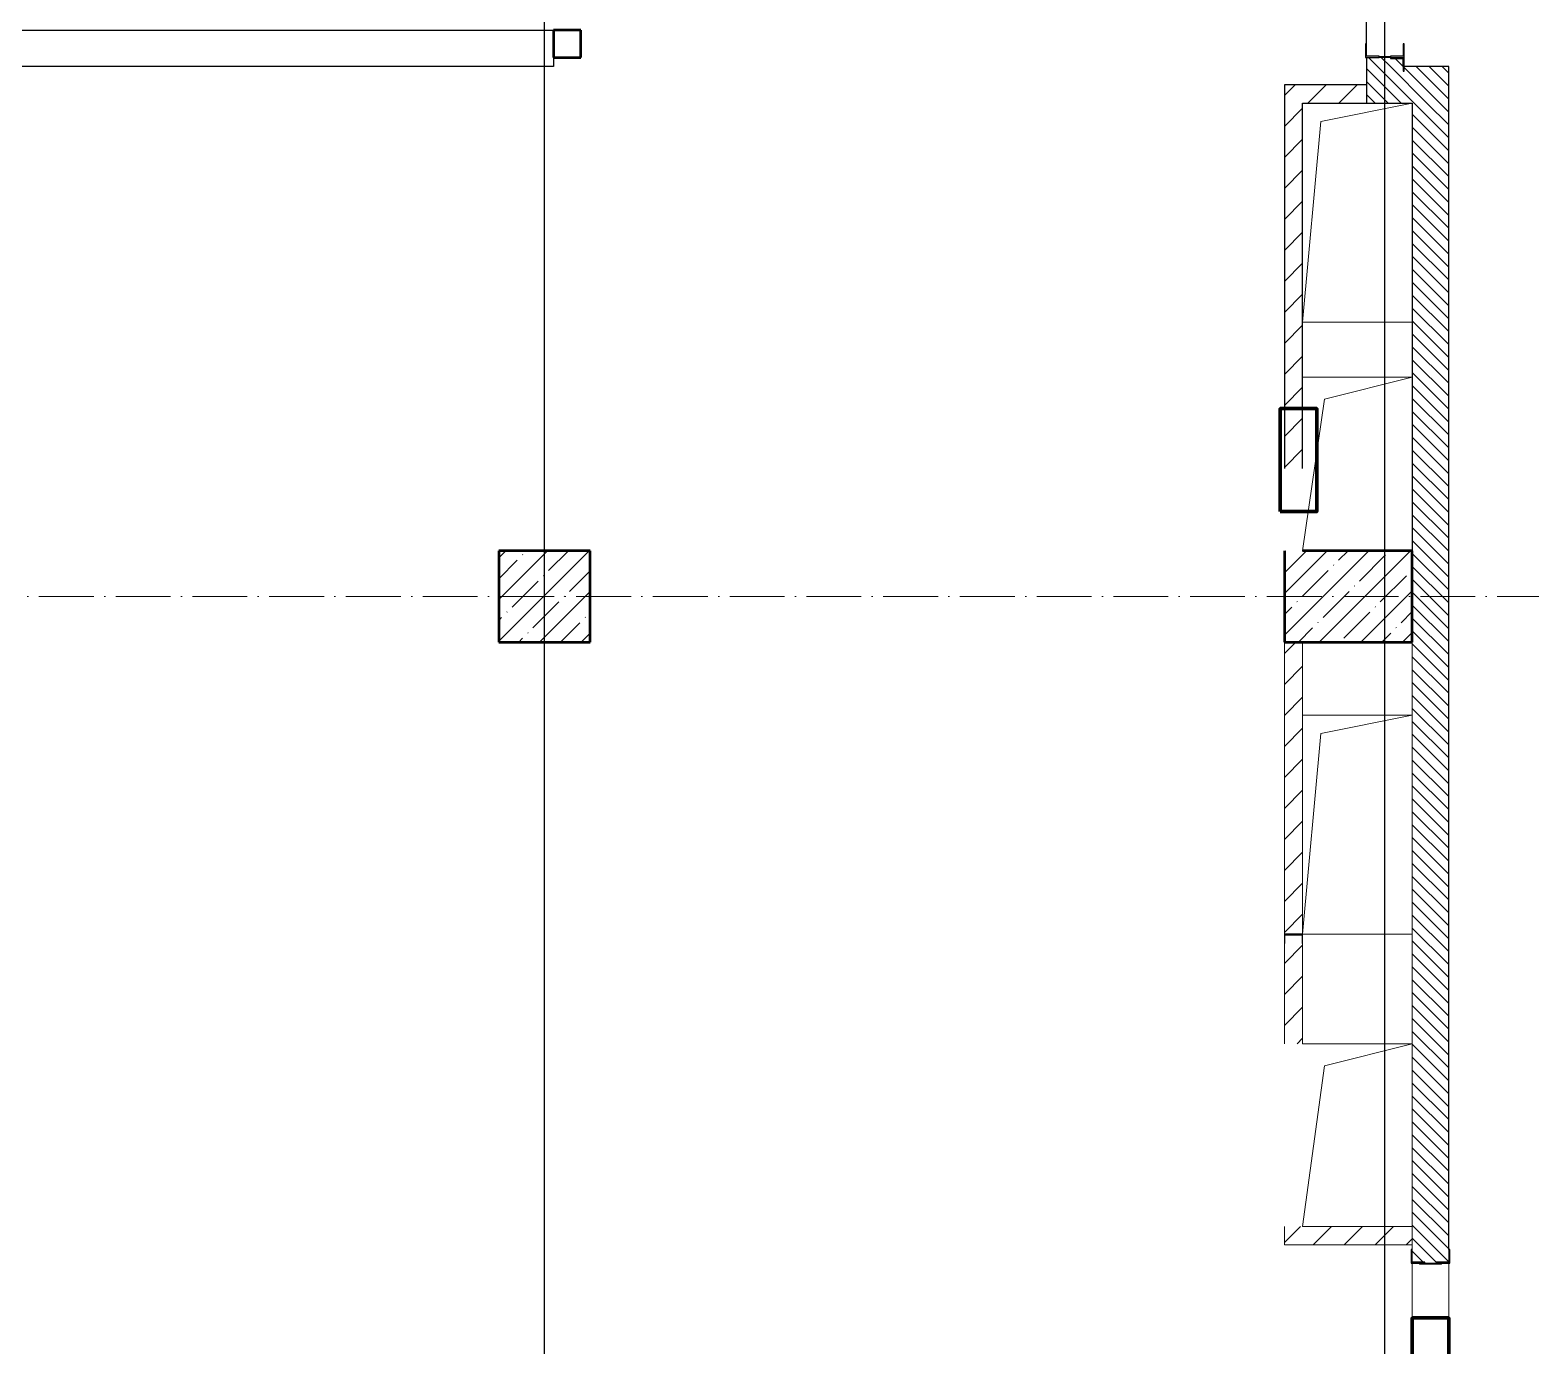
# Model space of a CAD drawing. Header units: millimetres. Extents: x -356862 to 418287, y 0 to 839748.
# Drawn here: x 149463 to 157679, y 493393 to 500597 of the extents above; entities that cross this region are included whole.
import ezdxf

# ---------------------------------------------------------------- set-up
doc = ezdxf.new("R2010")
doc.units = ezdxf.units.MM
doc.linetypes.add('50_200_ШТРИХ_1Т_ш5_п1_п1_', pattern=[700, 500, -100, 0, -100])
for name, color, linetype, lineweight in [('9.7) Заделка 956 шт', 6, 'Continuous', 158), ('A-FLOR-____-OTLN', 7, 'Continuous', 9), ('A-GENM-____-MCUT', 7, 'Continuous', 25), ('A-GENM-____-OTLN', 7, 'Continuous', 9), ('A-GENM-____-OTLN-1', 7, 'Continuous', 25), ('A-WALL-____-MCUT-3', 7, 'Continuous', 9), ('A-WALL-____-PATT-1', 7, 'Continuous', 9), ('A-WALL-FNSH-MCUT-1', 7, 'Continuous', 9), ('I-WALL-____-OTLN', 7, 'Continuous', 9), ('S-COLS-____-MCUT', 7, 'Continuous', 50), ('S-COLS-____-OTLN', 7, 'Continuous', 9), ('S-GRID-____-OTLN-1', 7, '50_200_ШТРИХ_1Т_ш5_п1_п1_', 9)]:
    doc.layers.add(name, color=color, linetype=linetype, lineweight=lineweight)
pattern_1 = [(135, (142429.057, 459015.94), (-35.35534, -35.35534), [])]
pattern_2 = [(45, (142429.06, 459015.94), (-84.8528, 84.8528), [])]

# ---------------------------------------------------------------- blocks, each defined once
blk = doc.blocks.new('BSC_Колонна _Прямоугольная - 500х500-V79-АР1_План отверстий 3 этажа в осях 1-64_А-ГГ')
at = {"layer": 'S-COLS-____-OTLN'}
h = blk.add_hatch(dxfattribs=at)
h.set_pattern_fill('FP_116', color=256, style=0, pattern_type=2)
h.set_pattern_definition([(45, (-9850, -38481.04), (-114.04925, 114.04925), []), (45, (-9735.95, -38481.04), (-114.04925, 114.04925), [201.613, -40.323, 3.353, -36.97])])
h.paths.add_polyline_path([(-250, -250), (250, -250), (250, 250), (-250, 250)], flags=0)
at = {"layer": 'S-COLS-____-MCUT'}
for p, q in [((250, 250), (-250, 250)), ((-250, 250), (-250, -250)), ((250, -250), (250, 250)), ((-250, -250), (250, -250))]:
    blk.add_line(p, q, dxfattribs=at)
blk = doc.blocks.new('BSC_Колонна _Прямоугольная - 500х700-V128-АР1_План отверстий 3 этажа в осях 1-64_А-ГГ')
at = {"layer": 'S-COLS-____-OTLN'}
h = blk.add_hatch(dxfattribs=at)
h.set_pattern_fill('FP_151', color=256, style=0, pattern_type=2)
h.set_pattern_definition([(315, (-38481.04, 14250), (114.04925, 114.04925), []), (315, (-38481.04, 14135.95), (114.04925, 114.04925), [201.613, -40.323, 3.353, -36.97])])
h.paths.add_polyline_path([(-250, -350), (250, -350), (250, 350), (-250, 350), (-250, 124)], flags=0)
at = {"layer": 'S-COLS-____-MCUT'}
for p, q in [((250, 350), (-250, 350)), ((-250, 350), (-250, -350)), ((250, -350), (250, 250)), ((-250, -350), (250, -350))]:
    blk.add_line(p, q, dxfattribs=at)
blk = doc.blocks.new('154_Стойка_СКБ_Уголок - СМ-2480_200-28447058-АР1_План отверстий 3 этажа в осях 1-64_А-ГГ')
at = {"layer": 'A-GENM-____-MCUT'}
for p, q in [((125, 156), (125, 81)), ((200, 156), (125, 156)), ((131, 81), (131, 150)), ((131, 150), (200, 150)), ((200, 150), (200, 156)), ((125, 81), (131, 81)), ((131, 19), (125, 19)), ((125, 19), (125, -56)), ((131, -50), (131, 19)), ((125, -56), (200, -56)), ((200, -50), (131, -50)), ((200, -56), (200, -50))]:
    blk.add_line(p, q, dxfattribs=at)
blk = doc.blocks.new('Стойка_Влож_Полоса боковая - Полоса-28346330-АР1_План отверстий 3 этажа в осях 1-64_А-ГГ')
at = {"layer": 'A-GENM-____-OTLN'}
for p, q in [((-5, -31), (-5, 31)), ((0, 31), (0, -31))]:
    blk.add_line(p, q, dxfattribs=at)
blk = doc.blocks.new('Стойка_Влож_Уголок - Уголок-28346305-АР1_План отверстий 3 этажа в осях 1-64_А-ГГ')
at = {"layer": 'A-GENM-____-MCUT'}
for p, q in [((75, 75), (0, 75)), ((0, 0), (6, 0)), ((6, 69), (75, 69)), ((6, 0), (6, 69)), ((75, 69), (75, 75))]:
    blk.add_line(p, q, dxfattribs=at)
blk = doc.blocks.new('154_Стойка_СКБ_Уголок - СМ-2480_200-28346303-АР1_План отверстий 3 этажа в осях 1-64_А-ГГ')
at = {"layer": 'A-GENM-____-MCUT'}
for p, q in [((125, 156), (125, 81)), ((200, 156), (125, 156)), ((131, 81), (131, 150)), ((131, 150), (200, 150)), ((200, 150), (200, 156)), ((125, 81), (131, 81)), ((131, 19), (125, 19)), ((125, 19), (125, -56)), ((131, -50), (131, 19)), ((125, -56), (200, -56)), ((200, -50), (131, -50)), ((200, -56), (200, -50))]:
    blk.add_line(p, q, dxfattribs=at)
blk = doc.blocks.new('Стойка_Влож_Полоса боковая - Полоса-28213942-АР1_План отверстий 3 этажа в осях 1-64_А-ГГ')
at = {"layer": 'A-GENM-____-OTLN'}
for p, q in [((-5, 60), (0, 60)), ((-5, -60), (-5, 60)), ((0, 31), (0, -31)), ((0, -60), (-5, -60))]:
    blk.add_line(p, q, dxfattribs=at)
blk = doc.blocks.new('154_Фахверк_СКБ_Швеллер - Тип_100_3960-28318856-АР1_План отверстий 3 этажа в осях 1-64_А-ГГ')
at = {"layer": 'A-GENM-____-MCUT'}
for p, q in [((175, 50), (125, 50)), ((125, 50), (125, -50)), ((128, 47), (175, 47)), ((128, -47), (128, 47)), ((175, 47), (175, 50)), ((125, -50), (175, -50)), ((175, -47), (128, -47)), ((175, -50), (175, -47))]:
    blk.add_line(p, q, dxfattribs=at)
blk = doc.blocks.new('AR_Отверстие прямоугольное _в плите_ - AR_Отверстие прямоугольное _в плите_-30552822-АР1_План отверстий 3 этажа в осях 1-64_А-ГГ')
at = {"layer": 'A-GENM-____-OTLN'}
for p, q in [((300, 475), (-300, 475)), ((-180, 355), (300, 475)), ((-300, -475), (-180, 355))]:
    blk.add_line(p, q, dxfattribs=at)
blk = doc.blocks.new('AR_Отверстие прямоугольное _в плите_ - AR_Отверстие прямоугольное _в плите_-30552702-АР1_План отверстий 3 этажа в осях 1-64_А-ГГ')
at = {"layer": 'A-GENM-____-OTLN'}
for p, q in [((300, 500), (-300, 500)), ((-180, 380), (300, 500)), ((-300, -500), (-180, 380))]:
    blk.add_line(p, q, dxfattribs=at)
blk = doc.blocks.new('AR_Отверстие прямоугольное _в плите_ - AR_Отверстие прямоугольное _в плите_-30552720-АР1_План отверстий 3 этажа в осях 1-64_А-ГГ')
at = {"layer": 'A-GENM-____-OTLN'}
for p, q in [((300, 600), (-300, 600)), ((-200, 500), (300, 600)), ((-300, -600), (-200, 500)), ((-300, -600), (300, -600))]:
    blk.add_line(p, q, dxfattribs=at)
blk = doc.blocks.new('AR_Отверстие прямоугольное _в плите_ - AR_Отверстие прямоугольное _в плите_-V207-АР1_План отверстий 3 этажа в осях 1-64_А-ГГ')
at = {"layer": 'A-GENM-____-OTLN'}
for p, q in [((-200, 500), (300, 600)), ((-300, -600), (-200, 500)), ((-300, -600), (300, -600))]:
    blk.add_line(p, q, dxfattribs=at)
blk = doc.blocks.new('BSC_Колонна _Прямоугольная1 - 150х150 _металл_-35311905-АР1_План отверстий 3 этажа в осях 1-64_А-ГГ')
at = {"layer": 'S-COLS-____-MCUT'}
for p, q in [((75, 75), (-75, 75)), ((-75, 75), (-75, -75)), ((75, -75), (75, 75)), ((-75, -75), (75, -75))]:
    blk.add_line(p, q, dxfattribs=at)

msp = doc.modelspace()

# ---------------------------------------------------------------- hatches: boundary and pattern name
h = msp.add_hatch()
h.set_pattern_fill('FP_6', color=256, style=0, pattern_type=2)
h.set_pattern_definition(pattern_1)
h.paths.add_polyline_path([(156819.0567, 500396.983), (156979.0567, 500396.983), (156979.0567, 500446.983), (156779.0567, 500446.983), (156779.0567, 500396.983)], flags=0)
h.paths.add_polyline_path([(156910.0567, 501346.983), (156910.0567, 501352.983), (156979.0567, 501352.983), (156979.0567, 501490.983), (156910.0567, 501490.983), (156910.0567, 501496.983), (156848.0567, 501496.983), (156848.0567, 501490.983), (156779.0567, 501490.983), (156779.8567, 501352.983), (156848.0567, 501352.983), (156848.0567, 501346.983)], flags=0)
h.paths.add_polyline_path([(156979.0567, 501996.983), (156979.0567, 502446.983), (156779.0567, 502446.983), (156779.0567, 501996.983), (156865.7234, 501996.983)], flags=0)
h = msp.add_hatch()
h.set_pattern_fill('FP_6', color=256, style=0, pattern_type=2)
h.set_pattern_definition(pattern_1)
h.paths.add_polyline_path([(157029.0567, 500196.983), (157229.0567, 500196.983), (157229.0567, 500396.983), (156779.0567, 500396.983), (156779.0567, 500196.983)], flags=0)
h = msp.add_hatch()
h.set_pattern_fill('FP_4', color=256, style=0, pattern_type=2)
h.set_pattern_definition(pattern_2)
h.paths.add_polyline_path([(156429.0567, 498196.983), (156429.0567, 500296.983), (156329.0567, 500296.983), (156329.0567, 498196.983), (156347.4241, 498196.983)], flags=0)
h = msp.add_hatch()
h.set_pattern_fill('FP_4', color=256, style=0, pattern_type=2)
h.set_pattern_definition(pattern_2)
h.paths.add_polyline_path([(156429.0567, 500196.983), (156779.0567, 500196.983), (156779.0567, 500296.983), (156429.0567, 500296.983)], flags=0)
h = msp.add_hatch()
h.set_pattern_fill('FP_6', color=256, style=0, pattern_type=2)
h.set_pattern_definition(pattern_1)
h.paths.add_polyline_path([(157029.0567, 491746.983), (157229.0567, 491746.983), (157229.0567, 492140.983), (157160.0567, 492140.983), (157160.0567, 492146.983), (157098.0567, 492146.983), (157098.0567, 492140.983), (157029.0567, 492140.983), (157029.0567, 492071.983)], flags=0)
h.paths.add_polyline_path([(157160.0567, 493846.983), (157160.0567, 493852.983), (157229.0567, 493852.983), (157229.0567, 500196.983), (157029.0567, 500196.983), (157029.2457, 493852.983), (157098.0567, 493852.983), (157098.0567, 493846.983)], flags=0)
at = {"layer": 'A-WALL-____-PATT-1'}
h = msp.add_hatch(dxfattribs=at)
h.set_pattern_fill('FP_4', color=256, style=0, pattern_type=2)
h.set_pattern_definition(pattern_2)
h.paths.add_polyline_path([(156429.0567, 493946.983), (156429.0567, 494046.983), (156329.0567, 494046.983), (156329.0567, 493946.983)], flags=0)
h.paths.add_polyline_path([(156426.0567, 495046.983), (156429.0567, 495046.983), (156429.0567, 495596.983), (156426.0567, 495596.983), (156426.0567, 495643.983), (156332.0567, 495643.983), (156332.0567, 495596.983), (156329.0567, 495596.983), (156329.0567, 495046.983), (156397.8067, 495046.983)], flags=0)
h.paths.add_polyline_path([(156332.0567, 495646.983), (156429.0567, 495646.983), (156429.0567, 497246.983), (156329.0567, 497246.983), (156329.0567, 495646.983)], flags=0)
h = msp.add_hatch(dxfattribs=at)
h.set_pattern_fill('FP_4', color=256, style=0, pattern_type=2)
h.set_pattern_definition(pattern_2)
h.paths.add_polyline_path([(157029.0567, 493946.983), (157029.0567, 494046.983), (156429.0567, 494046.983), (156429.0567, 493946.983), (156555.0941, 493946.983)], flags=0)

# ---------------------------------------------------------------- linework, layer by layer
at = {"color": 251, "ltscale": 0.6, "true_color": 0x636466}
for p, q in [((152279.0567, 454533.3346), (152279.0567, 508896.9006)), ((156879.0567, 454533.3346), (156879.0567, 508896.9006))]:
    msp.add_line(p, q, dxfattribs=at)
for p, q in [((156779.0567, 500521.983), (156779.0567, 501346.983)), ((148029.0567, 500596.983), (152329.0567, 500596.983)), ((152329.0567, 500446.983), (152329.0567, 500396.983)), ((156779.0567, 500446.983), (156779.0567, 500196.983)), ((156979.0567, 500396.983), (156979.0567, 500446.983)), ((152329.0567, 500396.983), (148029.0567, 500396.983)), ((157229.0567, 500396.983), (156979.0567, 500396.983)), ((157229.0567, 493921.983), (157229.0567, 500396.983)), ((156329.0567, 500296.983), (156329.0567, 498196.983)), ((156779.0567, 500296.983), (156329.0567, 500296.983)), ((156429.0567, 498196.983), (156429.0567, 500196.983)), ((156429.0567, 500196.983), (156779.0567, 500196.983)), ((156779.0567, 500196.983), (157029.0567, 500196.983)), ((157029.0567, 500196.983), (157029.0567, 497746.983))]:
    msp.add_line(p, q)
at = {"layer": '9.7) Заделка 956 шт'}
for points in [[(156306.724, 497960.7976), (156506.724, 497960.7976), (156506.724, 498524.9272), (156306.724, 498524.9272)], [(157029.0567, 493146.983), (157229.0567, 493146.983), (157229.0567, 493546.983), (157029.0567, 493546.983)]]:
    msp.add_lwpolyline(points, close=True, dxfattribs=at)
at = {"layer": 'A-FLOR-____-OTLN'}
for p, q in [((157029.0567, 498996.983), (156429.0567, 498996.983)), ((156429.0567, 498696.983), (157029.0567, 498696.983)), ((156429.0567, 496846.983), (157029.0567, 496846.983)), ((157029.0567, 495646.983), (156429.0567, 495646.983)), ((156429.0567, 495046.983), (157029.0567, 495046.983))]:
    msp.add_line(p, q, dxfattribs=at)
at = {"layer": 'A-WALL-____-MCUT-3'}
msp.add_line((157029.0567, 497246.983), (157029.0567, 493921.983), dxfattribs=at)
at = {"layer": 'A-WALL-FNSH-MCUT-1'}
for p, q in [((156329.0567, 497246.983), (156329.0567, 495646.983)), ((156429.0567, 495646.983), (156429.0567, 497246.983)), ((156329.0567, 495596.983), (156329.0567, 495046.983)), ((156429.0567, 495046.983), (156429.0567, 495596.983)), ((156329.0567, 494046.983), (156329.0567, 493946.983)), ((157029.0567, 494046.983), (156429.0567, 494046.983)), ((157029.0567, 493946.983), (157029.0567, 494046.983)), ((156329.0567, 493946.983), (157029.0567, 493946.983))]:
    msp.add_line(p, q, dxfattribs=at)
at = {"layer": 'I-WALL-____-OTLN'}
for p, q in [((157029.0567, 493546.983), (157029.0567, 493846.983)), ((157229.0567, 493846.983), (157229.0567, 493546.983))]:
    msp.add_line(p, q, dxfattribs=at)
at = {"layer": 'S-GRID-____-OTLN-1', "color": 251, "ltscale": 0.6, "true_color": 0x636466}
msp.add_line((169136.7959, 497496.983), (137760.2865, 497496.983), dxfattribs=at)

# ---------------------------------------------------------------- block references
for name, p, rotation in [('BSC_Колонна _Прямоугольная1 - 150х150 _металл_-35311905-АР1_План отверстий 3 этажа в осях 1-64_А-ГГ', (152404.0567, 500521.983), 270.0000000000001), ('154_Стойка_СКБ_Уголок - СМ-2480_200-28447058-АР1_План отверстий 3 этажа в осях 1-64_А-ГГ', (156929.0567, 500321.983), 90.00000000000071), ('Стойка_Влож_Полоса боковая - Полоса-28346330-АР1_План отверстий 3 этажа в осях 1-64_А-ГГ', (156879.0567, 500446.983), 270.0000000000007), ('Стойка_Влож_Уголок - Уголок-28346305-АР1_План отверстий 3 этажа в осях 1-64_А-ГГ', (156910.0567, 500446.983), 270.0000000000007)]:
    msp.add_blockref(name, p, dxfattribs=dict(rotation=rotation))
msp.add_blockref('AR_Отверстие прямоугольное _в плите_ - AR_Отверстие прямоугольное _в плите_-V207-АР1_План отверстий 3 этажа в осях 1-64_А-ГГ', (156729.0567, 499596.983))
at = {"layer": 'A-GENM-____-OTLN'}
for name, p in [('AR_Отверстие прямоугольное _в плите_ - AR_Отверстие прямоугольное _в плите_-30552822-АР1_План отверстий 3 этажа в осях 1-64_А-ГГ', (156729.0567, 498221.983)), ('AR_Отверстие прямоугольное _в плите_ - AR_Отверстие прямоугольное _в плите_-30552720-АР1_План отверстий 3 этажа в осях 1-64_А-ГГ', (156729.0567, 496246.983)), ('AR_Отверстие прямоугольное _в плите_ - AR_Отверстие прямоугольное _в плите_-30552702-АР1_План отверстий 3 этажа в осях 1-64_А-ГГ', (156729.0567, 494546.983))]:
    msp.add_blockref(name, p, dxfattribs=at)
at = {"layer": 'A-GENM-____-OTLN', "rotation": 90.00000000000072}
msp.add_blockref('Стойка_Влож_Полоса боковая - Полоса-28213942-АР1_План отверстий 3 этажа в осях 1-64_А-ГГ', (157129.0567, 493846.983), dxfattribs=at)
at = {"layer": 'A-GENM-____-OTLN-1'}
for name, p, rotation in [('154_Фахверк_СКБ_Швеллер - Тип_100_3960-28318856-АР1_План отверстий 3 этажа в осях 1-64_А-ГГ', (156379.0567, 495771.983), 269.9999999999999), ('154_Стойка_СКБ_Уголок - СМ-2480_200-28346303-АР1_План отверстий 3 этажа в осях 1-64_А-ГГ', (157179.0567, 493721.983), 90.00000000000071)]:
    msp.add_blockref(name, p, dxfattribs=dict(at, rotation=rotation))
at = {"layer": 'S-COLS-____-OTLN'}
msp.add_blockref('BSC_Колонна _Прямоугольная - 500х500-V79-АР1_План отверстий 3 этажа в осях 1-64_А-ГГ', (152279.0567, 497496.983), dxfattribs=at)
at = {"layer": 'S-COLS-____-OTLN', "rotation": 89.9999999999999}
msp.add_blockref('BSC_Колонна _Прямоугольная - 500х700-V128-АР1_План отверстий 3 этажа в осях 1-64_А-ГГ', (156679.0567, 497496.983), dxfattribs=at)

doc.saveas('drawing.dxf')
